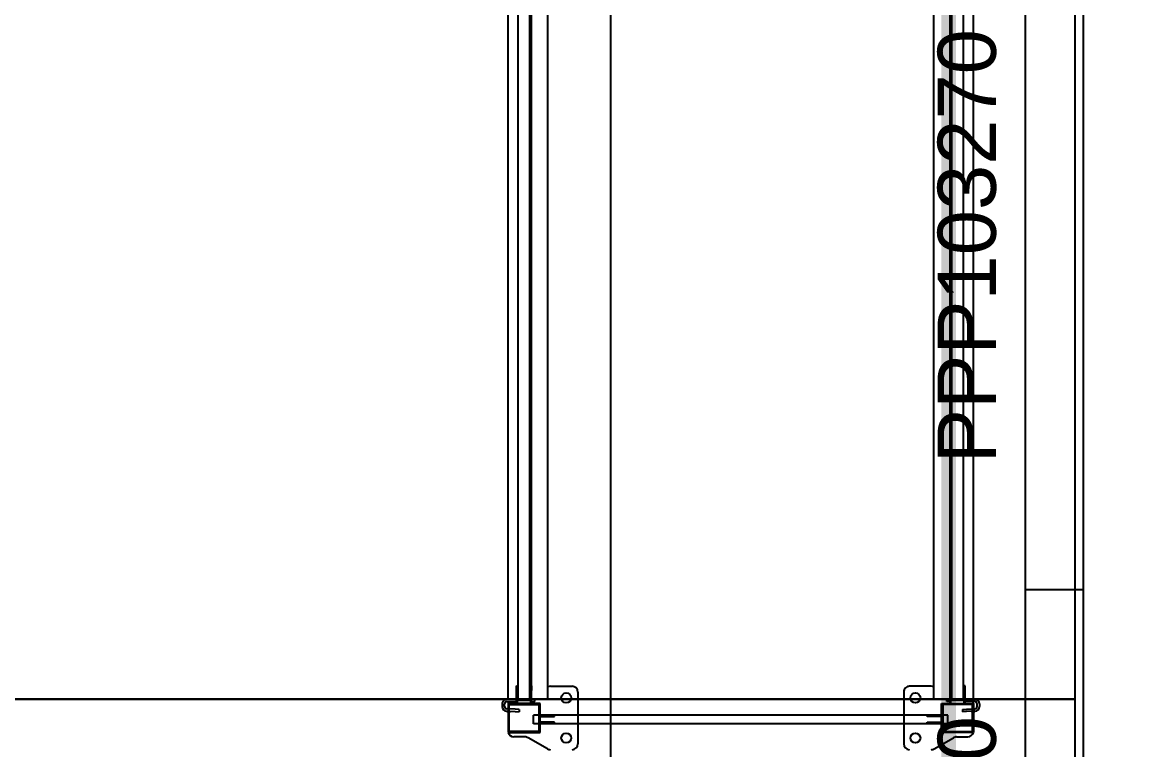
# Model space of a CAD drawing. Header units: millimetres. Extents: x 1478096 to 1808313, y 619971 to 762366.
# Drawn here: x 1538053 to 1539970, y 713132 to 714381 of the extents above; entities that cross this region are included whole.
import ezdxf

# ---------------------------------------------------------------- set-up
doc = ezdxf.new("R2010")
doc.units = ezdxf.units.MM
doc.header["$LTSCALE"] = 10
doc.linetypes.add('CENTERX2', pattern=[4, 2.5, -0.5, 0.5, -0.5])
for name, color, linetype in [('COSTAN-CAM-COTAS', 7, 'Continuous'), ('COSTAN-CAM-EJES', 251, 'CENTERX2'), ('COSTAN-CAM-LAT NUM', 6, 'Continuous'), ('COSTAN-CAM-LATERALES', 5, 'Continuous'), ('COSTAN-CAM-PIL-AISLACION', 45, 'Continuous'), ('COSTAN-CAM-TECHOS-100', 21, 'Continuous'), ('COSTAN-EXH-Desagues', 1, 'Continuous'), ('DC-ARQ-RACK PREP.', 11, 'Continuous')]:
    doc.layers.add(name, color=color, linetype=linetype)
doc.styles.add('costan', font='ARIAL.TTF')
doc.dimstyles.new('COSTAN-DESAGUES', dxfattribs={"dimtxt": 200, "dimasz": 200, "dimexe": 0, "dimexo": 0, "dimgap": 40, "dimtad": 1, "dimdec": 0, "dimzin": 0, "dimdsep": 46, "dimtxsty": 'costan', "dimblk1": 'ARCHTICK', "dimblk2": 'ARCHTICK', "dimcen": 0, "dimclrd": 256, "dimclre": 256, "dimclrt": 256, "dimadec": 0, "dimazin": 0, "dimtfac": 1, "dimtdec": 0, "dimtofl": 0, "dimtmove": 0, "dimatfit": 3, "dimfxl": 0, "dimtolj": 1, "dimtzin": 0, "dimarcsym": 0})
doc.dimstyles.new('COSTAN-MM-100', dxfattribs={"dimtxt": 200, "dimasz": 200, "dimexe": 0, "dimexo": 0, "dimgap": 40, "dimtad": 1, "dimdec": 0, "dimzin": 0, "dimdsep": 46, "dimtxsty": 'costan', "dimblk1": 'ARCHTICK', "dimblk2": 'ARCHTICK', "dimcen": 0, "dimclrd": 256, "dimclre": 256, "dimclrt": 256, "dimadec": 0, "dimazin": 0, "dimtfac": 1, "dimtdec": 0, "dimtofl": 0, "dimtmove": 0, "dimatfit": 3, "dimfxl": 0, "dimtolj": 1, "dimtzin": 0, "dimarcsym": 0})

# ---------------------------------------------------------------- blocks, each defined once
blk = doc.blocks.new('RE-PLANTABASE(XREF)$0$RACK-CAMARA')
at = {"layer": 'DC-ARQ-RACK PREP.', "linetype": 'ByBlock'}
for p, q in [((-0.3324, 2.4235), (-0.3656, 2.4045)), ((-0.28, 2.3655), (-0.28, 2.415)), ((0.28, 2.3655), (0.28, 2.415)), ((0.3324, 2.4235), (0.3656, 2.4045)), ((-0.3709, 2.403), (-0.39, 2.403)), ((0.3709, 2.403), (0.39, 2.403)), ((-0.4, 2.3865), (-0.4, 2.3955)), ((-0.4, 2.3955), (-0.345, 2.3955)), ((-0.398, 2.3865), (-0.4, 2.3865)), ((-0.4, 2.3855), (-0.4, 2.3865)), ((-0.4, 2.3824), (-0.4, 2.3855)), ((-0.4, 2.3814), (-0.4, 2.3824)), ((-0.4, 2.3805), (-0.4, 2.3814)), ((-0.4, 2.3795), (-0.4, 2.3805)), ((-0.4, 2.3805), (-0.398, 2.3805)), ((-0.4, 2.3615), (-0.4, 2.3795)), ((-0.4, 2.3795), (-0.398, 2.3795)), ((-0.347, 2.3935), (-0.398, 2.3935)), ((-0.398, 2.3935), (-0.398, 2.3865)), ((-0.398, 2.3865), (-0.398, 2.3855)), ((-0.398, 2.3855), (-0.398, 2.3824)), ((-0.398, 2.3824), (-0.398, 2.3814)), ((-0.398, 2.3814), (-0.398, 2.3805)), ((-0.398, 2.3805), (-0.398, 2.3795)), ((-0.398, 2.3795), (-0.398, 2.3615)), ((-0.356, 2.3805), (-0.356, 2.3655)), ((-0.356, 2.3805), (0.356, 2.3805)), ((-0.347, 2.366), (-0.347, 2.3935)), ((-0.347, 2.38), (-0.32, 2.38)), ((-0.345, 2.3955), (-0.345, 2.368)), ((-0.32, 2.378), (-0.345, 2.378)), ((-0.32, 2.38), (-0.32, 2.378)), ((0.347, 2.38), (0.32, 2.38)), ((0.32, 2.38), (0.32, 2.378)), ((0.32, 2.378), (0.345, 2.378)), ((0.345, 2.3955), (0.345, 2.368)), ((0.4, 2.3955), (0.345, 2.3955)), ((0.347, 2.366), (0.347, 2.3935)), ((0.347, 2.3935), (0.398, 2.3935)), ((0.356, 2.3805), (0.356, 2.3655)), ((0.398, 2.3935), (0.398, 2.3865)), ((0.398, 2.3865), (0.4, 2.3865)), ((0.398, 2.3865), (0.398, 2.3855)), ((0.398, 2.3855), (0.398, 2.3824)), ((0.398, 2.3824), (0.398, 2.3814)), ((0.398, 2.3814), (0.398, 2.3805)), ((0.398, 2.3805), (0.398, 2.3795)), ((0.4, 2.3805), (0.398, 2.3805)), ((0.4, 2.3795), (0.398, 2.3795)), ((0.398, 2.3795), (0.398, 2.3615)), ((0.4, 2.3865), (0.4, 2.3955)), ((0.4, 2.3855), (0.4, 2.3865)), ((0.4, 2.3824), (0.4, 2.3855)), ((0.4, 2.3814), (0.4, 2.3824)), ((0.4, 2.3805), (0.4, 2.3814)), ((0.4, 2.3795), (0.4, 2.3805)), ((0.4, 2.3615), (0.4, 2.3795)), ((-0.4024, 2.3589), (-0.4025, 2.3589)), ((-0.4024, 2.3589), (-0.4025, 2.3589)), ((-0.4024, 2.3589), (-0.4, 2.359)), ((-0.4024, 2.3589), (-0.4, 2.359)), ((-0.398, 2.3615), (-0.4, 2.3615)), ((-0.4, 2.3605), (-0.4, 2.3615)), ((-0.398, 2.3615), (-0.4, 2.3615)), ((-0.4, 2.3605), (-0.4, 2.3615)), ((-0.4, 2.3596), (-0.4, 2.3605)), ((-0.4, 2.3605), (-0.398, 2.3605)), ((-0.4, 2.3596), (-0.4, 2.3605)), ((-0.4, 2.3605), (-0.398, 2.3605)), ((-0.4, 2.3586), (-0.4, 2.3596)), ((-0.4, 2.3586), (-0.4, 2.3596)), ((-0.4, 2.3555), (-0.4, 2.3586)), ((-0.4, 2.3555), (-0.4, 2.3586)), ((-0.398, 2.3615), (-0.398, 2.3605)), ((-0.398, 2.3615), (-0.398, 2.3605)), ((-0.398, 2.3605), (-0.398, 2.3596)), ((-0.398, 2.3605), (-0.398, 2.3596)), ((-0.398, 2.3596), (-0.398, 2.3586)), ((-0.398, 2.3591), (-0.388, 2.3596)), ((-0.398, 2.3596), (-0.398, 2.3586)), ((-0.398, 2.3591), (-0.388, 2.3596)), ((-0.398, 2.3586), (-0.398, 2.3555)), ((-0.398, 2.3586), (-0.398, 2.3555)), ((-0.388, 2.3596), (-0.381, 2.36)), ((-0.388, 2.3596), (-0.381, 2.36)), ((-0.3808, 2.356), (-0.381, 2.36)), ((-0.3808, 2.356), (-0.381, 2.36)), ((-0.356, 2.3655), (0.356, 2.3655)), ((-0.347, 2.3475), (-0.347, 2.375)), ((-0.347, 2.3475), (-0.347, 2.375)), ((-0.32, 2.366), (-0.347, 2.366)), ((-0.345, 2.373), (-0.345, 2.3455)), ((-0.345, 2.373), (-0.345, 2.3455)), ((-0.345, 2.368), (-0.32, 2.368)), ((-0.32, 2.368), (-0.32, 2.366)), ((-0.28, 2.326), (-0.28, 2.3755)), ((-0.28, 2.326), (-0.28, 2.3755)), ((0.28, 2.326), (0.28, 2.3755)), ((0.28, 2.326), (0.28, 2.3755)), ((0.345, 2.368), (0.32, 2.368)), ((0.32, 2.368), (0.32, 2.366)), ((0.32, 2.366), (0.347, 2.366)), ((0.345, 2.373), (0.345, 2.3455)), ((0.345, 2.373), (0.345, 2.3455)), ((0.347, 2.3475), (0.347, 2.375)), ((0.347, 2.3475), (0.347, 2.375)), ((0.3808, 2.356), (0.381, 2.36)), ((0.3808, 2.356), (0.381, 2.36)), ((0.388, 2.3596), (0.381, 2.36)), ((0.388, 2.3596), (0.381, 2.36)), ((0.398, 2.3591), (0.388, 2.3596)), ((0.398, 2.3591), (0.388, 2.3596)), ((0.398, 2.3615), (0.4, 2.3615)), ((0.398, 2.3615), (0.398, 2.3605)), ((0.398, 2.3615), (0.4, 2.3615)), ((0.398, 2.3615), (0.398, 2.3605)), ((0.398, 2.3605), (0.398, 2.3596)), ((0.4, 2.3605), (0.398, 2.3605)), ((0.398, 2.3605), (0.398, 2.3596)), ((0.4, 2.3605), (0.398, 2.3605)), ((0.398, 2.3596), (0.398, 2.3586)), ((0.398, 2.3596), (0.398, 2.3586)), ((0.398, 2.3586), (0.398, 2.3555)), ((0.398, 2.3586), (0.398, 2.3555)), ((0.4, 2.3605), (0.4, 2.3615)), ((0.4, 2.3605), (0.4, 2.3615)), ((0.4, 2.3596), (0.4, 2.3605)), ((0.4, 2.3596), (0.4, 2.3605)), ((0.4, 2.3586), (0.4, 2.3596)), ((0.4, 2.3586), (0.4, 2.3596)), ((0.4024, 2.3589), (0.4, 2.359)), ((0.4024, 2.3589), (0.4, 2.359)), ((0.4, 2.3555), (0.4, 2.3586)), ((0.4, 2.3555), (0.4, 2.3586)), ((0.4024, 2.3589), (0.4025, 2.3589)), ((0.4024, 2.3589), (0.4025, 2.3589)), ((-0.41, 2.3465), (-0.41, 2.3509)), ((-0.41, 2.3465), (-0.41, 2.3509)), ((-0.406, 2.3509), (-0.406, 2.3465)), ((-0.406, 2.3509), (-0.406, 2.3465)), ((-0.4, 2.355), (-0.4022, 2.3549)), ((-0.4, 2.355), (-0.4022, 2.3549)), ((-0.402, 2.3425), (-0.3855, 2.3425)), ((-0.402, 2.3425), (-0.3855, 2.3425)), ((-0.3855, 2.3385), (-0.402, 2.3385)), ((-0.3855, 2.3385), (-0.402, 2.3385)), ((-0.4, 2.3545), (-0.4, 2.3555)), ((-0.4, 2.3545), (-0.4, 2.3555)), ((-0.4, 2.3545), (-0.398, 2.3545)), ((-0.4, 2.3455), (-0.4, 2.3545)), ((-0.4, 2.3455), (-0.4, 2.3545)), ((-0.4, 2.3545), (-0.398, 2.3545)), ((-0.345, 2.3455), (-0.4, 2.3455)), ((-0.345, 2.3455), (-0.4, 2.3455)), ((-0.3878, 2.3556), (-0.398, 2.3551)), ((-0.3878, 2.3556), (-0.398, 2.3551)), ((-0.398, 2.3555), (-0.398, 2.3545)), ((-0.398, 2.3555), (-0.398, 2.3545)), ((-0.398, 2.3545), (-0.398, 2.3475)), ((-0.398, 2.3545), (-0.398, 2.3475)), ((-0.398, 2.3475), (-0.347, 2.3475)), ((-0.398, 2.3475), (-0.347, 2.3475)), ((-0.3808, 2.356), (-0.3878, 2.3556)), ((-0.3808, 2.356), (-0.3878, 2.3556)), ((-0.3855, 2.3455), (-0.3855, 2.3235)), ((-0.3855, 2.3455), (-0.3855, 2.3235)), ((-0.3839, 2.3455), (-0.3839, 2.3235)), ((-0.3839, 2.3455), (-0.3839, 2.3235)), ((-0.3625, 2.3402), (-0.3825, 2.3402)), ((-0.3825, 2.3402), (-0.3625, 2.3402)), ((-0.3611, 2.3455), (-0.3611, 2.3235)), ((-0.3611, 2.3455), (-0.3611, 2.3235)), ((-0.3595, 2.3455), (-0.3595, 2.3235)), ((-0.3595, 2.3455), (-0.3595, 2.3235)), ((-0.3595, 2.3425), (-0.354, 2.3425)), ((-0.3595, 2.3425), (-0.354, 2.3425)), ((-0.354, 2.3385), (-0.3595, 2.3385)), ((-0.354, 2.3385), (-0.3595, 2.3385)), ((-0.354, 2.3425), (-0.354, 2.3385)), ((-0.354, 2.3425), (-0.354, 2.3385)), ((0.345, 2.3455), (0.4, 2.3455)), ((0.345, 2.3455), (0.4, 2.3455)), ((0.398, 2.3475), (0.347, 2.3475)), ((0.398, 2.3475), (0.347, 2.3475)), ((0.3595, 2.3425), (0.354, 2.3425)), ((0.354, 2.3425), (0.354, 2.3385)), ((0.3595, 2.3425), (0.354, 2.3425)), ((0.354, 2.3425), (0.354, 2.3385)), ((0.354, 2.3385), (0.3595, 2.3385)), ((0.354, 2.3385), (0.3595, 2.3385)), ((0.3595, 2.3455), (0.3595, 2.3235)), ((0.3595, 2.3455), (0.3595, 2.3235)), ((0.3611, 2.3455), (0.3611, 2.3235)), ((0.3611, 2.3455), (0.3611, 2.3235)), ((0.3625, 2.3402), (0.3825, 2.3402)), ((0.3825, 2.3402), (0.3625, 2.3402)), ((0.3808, 2.356), (0.3878, 2.3556)), ((0.3808, 2.356), (0.3878, 2.3556)), ((0.3839, 2.3455), (0.3839, 2.3235)), ((0.3839, 2.3455), (0.3839, 2.3235)), ((0.3855, 2.3455), (0.3855, 2.3235)), ((0.3855, 2.3455), (0.3855, 2.3235)), ((0.402, 2.3425), (0.3855, 2.3425)), ((0.402, 2.3425), (0.3855, 2.3425)), ((0.3855, 2.3385), (0.402, 2.3385)), ((0.3855, 2.3385), (0.402, 2.3385)), ((0.3878, 2.3556), (0.398, 2.3551)), ((0.3878, 2.3556), (0.398, 2.3551)), ((0.398, 2.3555), (0.398, 2.3545)), ((0.398, 2.3555), (0.398, 2.3545)), ((0.398, 2.3545), (0.398, 2.3475)), ((0.4, 2.3545), (0.398, 2.3545)), ((0.4, 2.3545), (0.398, 2.3545)), ((0.398, 2.3545), (0.398, 2.3475)), ((0.4, 2.3545), (0.4, 2.3555)), ((0.4, 2.3545), (0.4, 2.3555)), ((0.4, 2.355), (0.4022, 2.3549)), ((0.4, 2.355), (0.4022, 2.3549)), ((0.4, 2.3455), (0.4, 2.3545)), ((0.4, 2.3455), (0.4, 2.3545)), ((0.406, 2.3509), (0.406, 2.3465)), ((0.406, 2.3509), (0.406, 2.3465)), ((0.41, 2.3465), (0.41, 2.3509)), ((0.41, 2.3465), (0.41, 2.3509)), ((-0.4, 2.3382), (-0.4, 0.0422)), ((-0.3855, 2.3382), (-0.4, 2.3382)), ((-0.4, 2.3382), (-0.3855, 2.3382)), ((-0.3855, 2.3235), (-0.3855, 2.3155)), ((-0.3855, 2.3235), (-0.3855, 2.3155)), ((-0.3839, 2.3155), (-0.3839, 2.3235)), ((-0.3839, 2.3155), (-0.3839, 2.3235)), ((-0.3825, 2.3382), (-0.3825, 0.0402)), ((-0.3625, 2.3382), (-0.3625, 0.0402)), ((-0.3611, 2.3235), (-0.3611, 2.3155)), ((-0.3611, 2.3235), (-0.3611, 2.3155)), ((-0.36, 2.3382), (-0.36, 0.065)), ((-0.3318, 2.3382), (-0.3595, 2.3382)), ((-0.3595, 2.3382), (-0.3318, 2.3382)), ((-0.3595, 2.3155), (-0.3595, 2.3235)), ((-0.3595, 2.3155), (-0.3595, 2.3235)), ((-0.3318, 2.3382), (-0.3318, 0.0422)), ((0.3318, 2.3382), (0.3318, 0.0422)), ((0.3318, 2.3382), (0.3595, 2.3382)), ((0.3595, 2.3382), (0.3318, 2.3382)), ((0.3595, 2.3382), (0.36, 0.065)), ((0.3595, 2.3155), (0.3595, 2.3235)), ((0.3595, 2.3155), (0.3595, 2.3235)), ((0.3611, 2.3235), (0.3611, 2.3155)), ((0.3611, 2.3235), (0.3611, 2.3155)), ((0.3625, 2.3382), (0.3625, 0.0402)), ((0.3825, 2.3382), (0.3825, 0.0402)), ((0.3839, 2.3155), (0.3839, 2.3235)), ((0.3839, 2.3155), (0.3839, 2.3235)), ((0.3855, 2.3382), (0.4, 2.3382)), ((0.4, 2.3382), (0.3855, 2.3382)), ((0.3855, 2.3235), (0.3855, 2.3155)), ((0.3855, 2.3235), (0.3855, 2.3155)), ((0.4, 2.3382), (0.4, 0.0422)), ((-0.3855, 2.3155), (-0.3839, 2.3155)), ((-0.3855, 2.3155), (-0.3839, 2.3155)), ((-0.3839, 2.3155), (-0.3825, 2.3155)), ((-0.3839, 2.3155), (-0.3825, 2.3155)), ((-0.3625, 2.3155), (-0.3611, 2.3155)), ((-0.3625, 2.3155), (-0.3611, 2.3155)), ((-0.3611, 2.3155), (-0.3595, 2.3155)), ((-0.3611, 2.3155), (-0.3595, 2.3155)), ((-0.3271, 2.316), (-0.29, 2.316)), ((-0.3271, 2.316), (-0.29, 2.316)), ((0.3271, 2.316), (0.29, 2.316)), ((0.3271, 2.316), (0.29, 2.316)), ((0.3611, 2.3155), (0.3595, 2.3155)), ((0.3611, 2.3155), (0.3595, 2.3155)), ((0.3625, 2.3155), (0.3611, 2.3155)), ((0.3625, 2.3155), (0.3611, 2.3155)), ((0.3839, 2.3155), (0.3825, 2.3155)), ((0.3839, 2.3155), (0.3825, 2.3155)), ((0.3855, 2.3155), (0.3839, 2.3155)), ((0.3855, 2.3155), (0.3839, 2.3155))]:
    blk.add_line(p, q, dxfattribs=at)
for centre in [(-0.3, 2.405), (0.3, 2.405), (-0.3, 2.336), (-0.3, 2.336), (0.3, 2.336), (0.3, 2.336)]:
    blk.add_circle(centre, 0.0085, dxfattribs=at)
for centre, radius, start, end in [((-0.3271, 2.415), 0.01, 90, 122.0054), ((-0.29, 2.415), 0.01, 0, 90), ((0.29, 2.415), 0.01, 90, 180), ((0.3271, 2.415), 0.01, 57.9946, 90), ((-0.39, 2.393), 0.01, 90, 165.5225), ((-0.3709, 2.413), 0.01, 270, 302.0054), ((0.3709, 2.413), 0.01, 237.9946, 270), ((0.39, 2.393), 0.01, 14.4775, 90), ((-0.402, 2.3509), 0.008, 92.9609, 180), ((-0.402, 2.3509), 0.008, 92.9609, 180), ((-0.3994, 2.3578), 0.00325, 100.4456, 160.3411), ((-0.3994, 2.3578), 0.00325, 100.4456, 160.3411), ((-0.3994, 2.3578), 0.00325, 25.5808, 64.2731), ((-0.3994, 2.3578), 0.00325, 25.5808, 64.2731), ((0.3994, 2.3578), 0.00325, 115.7269, 154.4192), ((0.3994, 2.3578), 0.00325, 115.7269, 154.4192), ((0.3994, 2.3578), 0.00325, 19.6589, 79.5544), ((0.3994, 2.3578), 0.00325, 19.6589, 79.5544), ((0.402, 2.3509), 0.008, 0, 87.0391), ((0.402, 2.3509), 0.008, 0, 87.0391), ((-0.402, 2.3465), 0.008, 180, 270), ((-0.402, 2.3465), 0.008, 180, 270), ((-0.402, 2.3509), 0.004, 92.9609, 180), ((-0.402, 2.3509), 0.004, 92.9609, 180), ((-0.402, 2.3465), 0.004, 180, 270), ((-0.402, 2.3465), 0.004, 180, 270), ((-0.39, 2.348), 0.01, 194.4775, 213.3687), ((-0.39, 2.348), 0.01, 194.4775, 213.3653), ((-0.39, 2.348), 0.01, 251.8096, 257.1738), ((-0.39, 2.348), 0.01, 251.8007, 257.1491), ((0.39, 2.348), 0.01, 282.8262, 288.1904), ((0.39, 2.348), 0.01, 282.8509, 288.1993), ((0.39, 2.348), 0.01, 326.6313, 345.5225), ((0.39, 2.348), 0.01, 326.6347, 345.5225), ((0.402, 2.3465), 0.008, 270, 0), ((0.402, 2.3465), 0.004, 270, 0), ((0.402, 2.3465), 0.004, 270, 0), ((0.402, 2.3465), 0.008, 270, 0), ((0.402, 2.3509), 0.004, 0, 87.0391), ((0.402, 2.3509), 0.004, 0, 87.0391), ((-0.29, 2.326), 0.01, 270, 0), ((-0.29, 2.326), 0.01, 270, 0), ((0.29, 2.326), 0.01, 180, 270), ((0.29, 2.326), 0.01, 180, 270), ((-0.3271, 2.326), 0.01, 242.434, 270), ((-0.3271, 2.326), 0.01, 242.434, 270), ((0.3271, 2.326), 0.01, 270, 297.566), ((0.3271, 2.326), 0.01, 270, 297.566)]:
    blk.add_arc(centre, radius, start, end, dxfattribs=at)
blk = doc.blocks.new('*D157')
at = {"layer": 'COSTAN-CAM-COTAS', "lineweight": -2, "transparency": 16777216}
for p, q in [((1539254.4, 719108), (1539064.3, 719108)), ((1539064.3, 718908), (1539064.3, 712338.1)), ((1539173.8, 712138.1), (1539064.3, 712138.1))]:
    blk.add_line(p, q, dxfattribs=at)
at = {"layer": 'COSTAN-CAM-COTAS', "transparency": 16777216}
for points in [[(1539030.9, 718908), (1539097.6, 718908), (1539064.3, 719108)], [(1539030.9, 712338.1), (1539097.6, 712338.1), (1539064.3, 712138.1)]]:
    blk.add_solid(points, dxfattribs=at)
at = {"layer": 'Defpoints', "color": 0, "transparency": 16777216}
for p in [(1539254.4, 719108, 112421.9), (1539064.3, 712138.1), (1539173.8, 712138.1, 112421.9)]:
    blk.add_point(p, dxfattribs=at)
at = {"layer": 'COSTAN-CAM-COTAS', "transparency": 16777216, "insert": (1538922.1, 715623.1), "char_height": 200, "attachment_point": 5, "rotation": 90, "style": 'costan'}
blk.add_mtext('\\A1;6970', dxfattribs=at)
blk = doc.blocks.new('_ARCHTICK')
at = {"color": 0, "linetype": 'ByBlock', "const_width": 0.15}
blk.add_lwpolyline([(-0.5, -0.5), (0.5, 0.5)], dxfattribs=at)
blk = doc.blocks.new('COSTAN-CAM-PANEL-TECHO')
blk.add_lwpolyline([(0, 0), (1, 0), (1, 1), (0, 1)], close=True)
blk = doc.blocks.new('*D547')
at = {"layer": 'COSTAN-EXH-Desagues', "lineweight": -2, "transparency": 16777216}
for p, q in [((1539945, 717052.4), (1539945, 714450)), ((1540565, 714450), (1540145, 714450)), ((1540765, 713935), (1540765, 714450))]:
    blk.add_line(p, q, dxfattribs=at)
at = {"layer": 'COSTAN-EXH-Desagues', "transparency": 16777216}
for points in [[(1540145, 714483.3), (1540145, 714416.7), (1539945, 714450)], [(1540565, 714483.3), (1540565, 714416.7), (1540765, 714450)]]:
    blk.add_solid(points, dxfattribs=at)
at = {"layer": 'Defpoints', "color": 0, "transparency": 16777216}
for p in [(1539945, 717052.4), (1539945, 714450), (1540765, 713935)]:
    blk.add_point(p, dxfattribs=at)
at = {"layer": 'COSTAN-EXH-Desagues', "transparency": 16777216, "insert": (1540355, 714592.1), "char_height": 200, "attachment_point": 5, "style": 'costan'}
blk.add_mtext('\\A1;820', dxfattribs=at)
blk = doc.blocks.new('*D662')
at = {"layer": 'COSTAN-EXH-Desagues', "lineweight": -2, "transparency": 16777216}
for p, q in [((1544845.6, 715280), (1539845, 715280)), ((1545045.6, 713166.7), (1545045.6, 715280))]:
    blk.add_line(p, q, dxfattribs=at)
at = {"layer": 'COSTAN-EXH-Desagues', "transparency": 16777216}
for points in [[(1539845, 715313.3), (1539845, 715246.7), (1539645, 715280)], [(1544845.6, 715313.3), (1544845.6, 715246.7), (1545045.6, 715280)]]:
    blk.add_solid(points, dxfattribs=at)
at = {"layer": 'Defpoints', "color": 0, "transparency": 16777216}
for p in [(1539645, 715280), (1539645, 715280), (1545045.6, 713166.7)]:
    blk.add_point(p, dxfattribs=at)
at = {"layer": 'COSTAN-EXH-Desagues', "transparency": 16777216, "insert": (1542345.3, 715422.1), "char_height": 200, "attachment_point": 5, "style": 'costan'}
blk.add_mtext('\\A1;5401', dxfattribs=at)
blk = doc.blocks.new('*D666')
at = {"layer": 'COSTAN-EXH-Desagues', "lineweight": -2, "transparency": 16777216}
for p, q in [((1546150.6, 714870), (1539850.6, 714870)), ((1546350.6, 709256.7), (1546350.6, 714870))]:
    blk.add_line(p, q, dxfattribs=at)
at = {"layer": 'COSTAN-EXH-Desagues', "transparency": 16777216}
for points in [[(1539850.6, 714903.3), (1539850.6, 714836.7), (1539650.6, 714870)], [(1546150.6, 714903.3), (1546150.6, 714836.7), (1546350.6, 714870)]]:
    blk.add_solid(points, dxfattribs=at)
at = {"layer": 'Defpoints', "color": 0, "transparency": 16777216}
for p in [(1539650.6, 714870), (1539650.6, 714870), (1546350.6, 709256.7)]:
    blk.add_point(p, dxfattribs=at)
at = {"layer": 'COSTAN-EXH-Desagues', "transparency": 16777216, "insert": (1543000.6, 715012.1), "char_height": 200, "attachment_point": 5, "style": 'costan'}
blk.add_mtext('\\A1;6700', dxfattribs=at)

msp = doc.modelspace()

# ---------------------------------------------------------------- linework, layer by layer
at = {"layer": 'COSTAN-CAM-EJES', "const_width": 25}
msp.add_lwpolyline([(1539645.049, 619983.43), (1539645.049, 762353.176)], dxfattribs=at)
at = {"layer": 'COSTAN-CAM-LATERALES'}
for p, q in [((1539877.03, 706107.899), (1539877.031, 726434.361)), ((1539777.03, 712138.086), (1539777.031, 719108.034)), ((1539877.031, 713406.41), (1539777.031, 713406.41))]:
    msp.add_line(p, q, dxfattribs=at)
at = {"layer": 'COSTAN-CAM-PIL-AISLACION'}
msp.add_lwpolyline([(1535345.353, 712038.089), (1539877.031, 712038.089), (1539877.031, 719208.034), (1535345.353, 719208.034)], close=True, dxfattribs=at)

# ---------------------------------------------------------------- block references
at = {"layer": 'COSTAN-CAM-TECHOS-100', "xscale": -1180, "yscale": 4500, "rotation": 270}
for p in [(1535362.031, 713218.088), (1535362.031, 712038.088)]:
    msp.add_blockref('COSTAN-CAM-PANEL-TECHO', p, dxfattribs=at)
at = {"layer": 'DC-ARQ-RACK PREP.', "xscale": 1000, "yscale": 1000, "zscale": 1000, "rotation": 180}
msp.add_blockref('RE-PLANTABASE(XREF)$0$RACK-CAMARA', (1539288.055, 715556.598), dxfattribs=at)

# ---------------------------------------------------------------- texts
at = {"layer": 'COSTAN-CAM-LAT NUM', "char_height": 100, "attachment_point": 5, "rotation": 89.999978, "style": 'costan'}
for insert in [(1539677.031, 713996.41), (1539677.031, 712816.41)]:
    msp.add_mtext('PPP103270', dxfattribs=dict(at, insert=insert))

# ---------------------------------------------------------------- dimensions: what is measured, and where the dimension line sits
at = {"layer": 'COSTAN-CAM-COTAS'}
dim = msp.add_linear_dim(base=(1539064.264, 712138.086), p1=(1539254.448, 719108.034, 112421.869), p2=(1539173.798, 712138.086, 112421.869), angle=90, dimstyle='COSTAN-MM-100', dxfattribs=at)
dim.commit()
dim.dimension.update_dxf_attribs({"geometry": '*D157', "text_midpoint": (1538922.15, 715623.06)})
at = {"layer": 'COSTAN-EXH-Desagues'}
for base, p1, p2, picture, middle in [((1539945.046, 714450), (1540765.046, 713934.963), (1539945.046, 717052.409), '*D547', (1540355.046, 714592.115)), ((1539650.555, 714870), (1546350.561, 709256.716), (1539650.555, 714870), '*D666', (1543000.558, 715012.115))]:
    dim = msp.add_linear_dim(base=base, p1=p1, p2=p2, dimstyle='COSTAN-DESAGUES', dxfattribs=at)
    dim.commit()
    dim.dimension.update_dxf_attribs({"geometry": picture, "text_midpoint": middle})
dim = msp.add_linear_dim(base=(1539645.049, 715280), p1=(1545045.561, 713166.716), p2=(1539645.049, 715280), dimstyle='COSTAN-DESAGUES', dxfattribs=at)
dim.commit()
dim.dimension.update_dxf_attribs({"geometry": '*D662', "text_midpoint": (1542345.305, 715280), "dimtype": 160})

doc.saveas('drawing.dxf')
